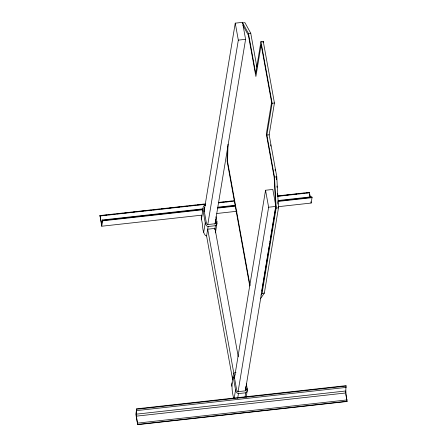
<?xml version="1.0" encoding="UTF-8"?>
<svg xmlns="http://www.w3.org/2000/svg" width="447" height="447" viewBox="0 0 447 447"><rect width="100%" height="100%" fill="white"/><g stroke="black" fill="none" stroke-linecap="round" stroke-linejoin="round"><path stroke-width="0.67" d="M136.715 408.821C136 414.129 136.754 419.364 137.715 424.65L347.118 401.473C346.157 396.193 345.397 390.952 346.112 385.649L136.715 408.821L135.827 414.207L137.715 424.65M227.495 146.527L227.11 161.11L249.761 286.03M228.009 144.185L227.551 161.512L250.041 285.544M215.426 219.606L215.728 223.081L215.063 223.746L207.794 224.55L206.916 224.059L206.346 222.712L203.977 209.66L204.05 208.241L204.715 207.581M234.055 378.095L234.351 375.335L235.016 374.67M245.727 386.694L246.029 390.175L245.364 390.834L238.095 391.639L237.217 391.147L236.647 389.801L234.278 376.748M101.737 226.227L102.626 220.846L102.413 219.93L101.575 223.668L99.977 215.504L101.737 226.227L201.58 215.18M232.602 379.391L206.587 235.932L205.402 235.519C201.726 231.071 203.262 224.36 201.329 219.203C202.43 214.951 202.295 210.436 203.368 206.274L204.357 205.62L205.681 205.475M204.044 211.615L235.245 23.155L242.514 22.35L245.593 39.319L214.979 224.232M203.698 232.256L205.257 222.829L202.888 209.777M207.827 224.349L238.324 40.124L235.245 23.155M206.587 235.932L208.146 226.506L215.415 225.701L216.409 225.048L216.946 223.528L216.89 221.544L216.018 216.734M215.465 223.684L215.8 221.667M214.75 229.741L215.415 225.701M216.555 223.561L216.89 221.544M216.946 223.528L215.387 232.954L215.331 230.97M260.405 298.814L264.356 293.087L278.47 207.833L276.788 176.833L269.167 134.798L274.43 103L263.244 41.325L260.953 41.582L255.69 73.381L248.454 33.469L242.648 22.926L244.939 22.674L250.745 33.218L256.874 67.039M263.02 42.683L263.244 41.325M260.88 295.059L262.065 293.344L276.179 208.09L274.497 177.09L266.876 135.05L272.139 103.251L260.953 41.582M233.87 398.663C231.239 390.32 231.686 381.654 233.669 373.362L234.658 372.714L235.982 372.563M234.457 378.033L265.546 190.249L272.815 189.444L275.894 206.413L245.397 390.633M234.105 398.674L235.558 389.924L233.189 376.871M238.011 392.125L268.625 207.218L265.546 190.249M237.67 398.311L238.447 393.6L245.716 392.796L246.71 392.142L247.247 390.622L247.191 388.639L246.319 383.828M261.718 291.126L269.128 246.37M269.357 244.995L269.58 243.615M269.809 242.24L270.038 240.86M270.267 239.486L275.738 206.436L274.156 177.224L266.328 134.055L271.592 102.257L261.154 44.694L255.891 76.493L248.431 35.38L242.95 25.423M245.766 390.779L246.096 388.756M245.051 396.83L245.716 392.796M246.967 389.985L247.191 388.639M246.135 397.355L247.247 390.622M309.24 192.612L309.374 192.327L310.313 197.239M278.542 206.659L311.134 203.055L312.023 197.669L311.81 196.753L278.431 200.496M201.809 215.694L201.273 217.214L201.329 219.203M232.11 382.788L231.568 384.308L231.63 386.292M248.454 33.469L250.745 33.218M238.324 40.124L245.593 39.319M272.139 103.251L274.43 103M266.876 135.05L269.167 134.798M274.497 177.09L276.788 176.833M99.877 215.566L205.274 203.899M218.443 202.441L234.39 200.675M277.38 195.92L309.274 192.389M100.536 215.711L102.614 215.476M104.693 215.247L106.777 215.018M108.856 214.789L110.934 214.56M113.018 214.325L114.404 214.174M117.175 213.867L118.561 213.711M121.338 213.409L122.724 213.253M124.802 213.023L126.881 212.794M128.965 212.56L131.044 212.331M133.122 212.101L134.508 211.951M137.285 211.643L138.671 211.487M141.442 211.18L143.526 210.95M144.912 210.8L146.99 210.565M149.069 210.336L151.153 210.107M153.232 209.878L155.31 209.649M157.394 209.414L159.473 209.185M161.551 208.956L163.63 208.727M165.714 208.498L167.1 208.341M169.178 208.112L171.257 207.883M173.341 207.654L175.42 207.419M177.498 207.19L179.577 206.961M181.661 206.732L183.739 206.503M185.818 206.268L187.209 206.117M189.981 205.81L191.366 205.654M193.445 205.424L195.529 205.195M197.608 204.966L199.686 204.737M201.765 204.502L203.849 204.273M218.41 202.664L219.795 202.508M221.874 202.279L223.953 202.05M226.037 201.82L227.422 201.664M230.194 201.357L231.58 201.206M278.732 195.987L280.811 195.758M282.89 195.529L284.281 195.373M286.359 195.143L288.438 194.914M290.516 194.685L292.601 194.451M294.679 194.221L296.758 193.992M298.836 193.763L300.92 193.534M302.999 193.3L304.385 193.149M306.469 192.92L308.547 192.685M100.111 215.985L205.503 204.324M218.678 202.865L234.625 201.1M277.615 196.345L309.508 192.813M102.318 219.991L202.854 208.861M218.108 207.173L235.44 205.257M102.547 220.416L202.396 209.364M217.65 207.676L235.675 205.681M277.973 200.999L311.945 197.239M102.626 220.846L202.474 209.794M217.728 208.106L235.061 206.19M278.051 201.429L312.023 197.669M268.625 207.218L275.894 206.413M216.834 213.493L236.944 211.263M276.179 208.09L278.47 207.833M262.065 293.344L264.356 293.087M136.793 409.251L346.19 386.079M136.877 410.581L346.274 387.404M136.285 414.168L345.682 390.991M136.408 416.146L345.805 392.969M137.67 423.102L347.068 399.925M137.754 424.426L347.151 401.255M208.146 226.506L206.961 226.098L205.905 224.752L205.257 222.829M238.447 393.6L237.262 393.187L236.206 391.846L235.558 389.924M309.592 194.568L310.067 197.177M310.894 201.748L311.134 203.055M345.341 391.684L345.576 392.991M345.816 394.293L346.878 400.171M270.603 144.767L270.854 146.141M275.078 169.441L275.33 170.81M238.251 356.751L214.973 228.395L207.699 229.199L233.965 374.033M276.481 177.671L276.598 179.755M276.933 186.013L277.011 187.405M277.347 193.663L277.464 195.752M277.799 202.01L277.917 204.095"/></g></svg>
